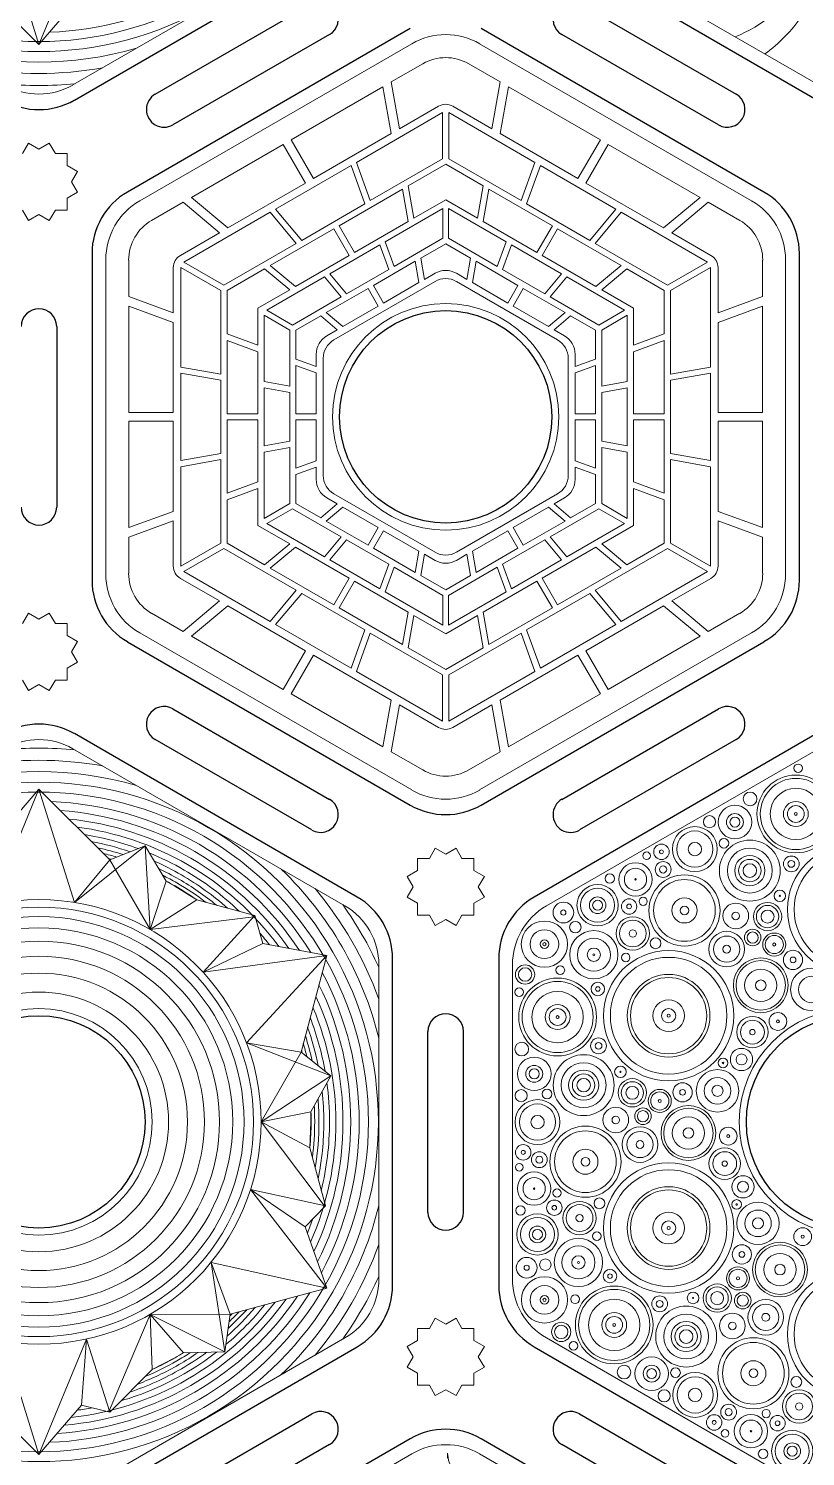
# Model space of a CAD drawing. Header units: millimetres. Extents: x -1250 to -350, y -300 to 300.
# Drawn here: x -928 to -845.6, y -160.1 to -8.9 of the extents above; entities that cross this region are included whole.
import ezdxf

# ---------------------------------------------------------------- set-up
doc = ezdxf.new("R2010")
doc.units = ezdxf.units.MM
doc.layers.get('0').update_dxf_attribs({"color": 1, "true_color": 0xff0000})
doc.layers.add('cut', color=1, linetype='Continuous', lineweight=20, true_color=0xff0000)
doc.layers.add('Vector Engrave', color=5, linetype='Continuous', lineweight=0, true_color=0x0000ff)

msp = doc.modelspace()

# ---------------------------------------------------------------- linework, layer by layer
for p, q in [((-923.12, -16.44), (-893.12, 0.88)), ((-844.38, -16.44), (-874.38, 0.88)), ((-914.55, -15.82), (-897.95, -6.24)), ((-869.55, -6.24), (-852.95, -15.82)), ((-887.5, -8.86), (-917.5, -26.18)), ((-850, -26.18), (-880, -8.86)), ((-896.07, -9.48), (-912.68, -19.07)), ((-854.82, -19.07), (-871.43, -9.48)), ((-921.25, -32.68), (-921.25, -67.32)), ((-846.25, -67.32), (-846.25, -32.68)), ((-925, -40.42), (-925, -59.58)), ((-917.5, -73.82), (-887.5, -91.14)), ((-880, -91.14), (-850, -73.82)), ((-912.68, -80.93), (-896.07, -90.52)), ((-871.43, -90.52), (-854.82, -80.93)), ((-893.12, -100.88), (-923.12, -83.56)), ((-897.95, -93.76), (-914.55, -84.18)), ((-844.38, -83.56), (-874.38, -100.88)), ((-852.95, -84.18), (-869.55, -93.76)), ((-889.38, -142.02), (-889.38, -107.37)), ((-878.12, -107.37), (-878.12, -142.02)), ((-885.63, -134.28), (-885.63, -115.11)), ((-881.88, -115.11), (-881.88, -134.28)), ((-923.12, -165.83), (-893.12, -148.51)), ((-874.38, -148.51), (-844.38, -165.83)), ((-914.55, -165.21), (-897.95, -155.63)), ((-869.55, -155.63), (-852.95, -165.21)), ((-887.5, -158.25), (-917.5, -175.57)), ((-850, -175.57), (-880, -158.25)), ((-896.07, -158.87), (-912.68, -168.46)), ((-854.82, -168.46), (-871.43, -158.87))]:
    msp.add_line(p, q)
for centre in [(-883.75, -50), (-926.88, -124.69), (-840.62, -124.69)]:
    msp.add_circle(centre, 11.25)
for centre, radius, start, end in [((-897.01, -7.86), 1.88, 300, 120), ((-870.49, -7.86), 1.88, 60, 240), ((-926.88, -9.95), 7.5, 240, 300), ((-913.61, -17.44), 1.88, 120, 300), ((-853.89, -17.44), 1.88, 240, 60), ((-913.75, -32.68), 7.5, 120, 180), ((-853.75, -32.68), 7.5, 0, 60), ((-926.88, -40.42), 1.88, 0, 180), ((-926.88, -59.58), 1.88, 180, 0), ((-913.75, -67.32), 7.5, 180, 240), ((-853.75, -67.32), 7.5, 300, 0), ((-913.61, -82.56), 1.88, 60, 240), ((-853.89, -82.56), 1.88, 300, 120), ((-926.88, -90.05), 7.5, 60, 120), ((-897.01, -92.14), 1.88, 240, 60), ((-870.49, -92.14), 1.88, 120, 300), ((-883.75, -84.64), 7.5, 240, 300), ((-896.88, -107.37), 7.5, 0, 60), ((-870.62, -107.37), 7.5, 120, 180), ((-883.75, -115.11), 1.88, 0, 180), ((-883.75, -134.28), 1.88, 180, 0), ((-896.88, -142.02), 7.5, 300, 0), ((-870.62, -142.02), 7.5, 180, 240), ((-897.01, -157.25), 1.88, 300, 120), ((-870.49, -157.25), 1.88, 60, 240), ((-883.75, -164.75), 7.5, 60, 120)]:
    msp.add_arc(centre, radius, start, end)
at = {"layer": 'cut'}
for p, q in [((-927.97, -21), (-928.61, -22.1)), ((-926.88, -21.64), (-927.97, -21)), ((-925.78, -21), (-926.88, -21.64)), ((-925.14, -22.1), (-925.78, -21)), ((-923.88, -22.1), (-925.14, -22.1)), ((-923.88, -23.37), (-923.88, -22.1)), ((-922.78, -24), (-923.88, -23.37)), ((-923.41, -25.1), (-922.78, -24)), ((-922.78, -26.2), (-923.41, -25.1)), ((-923.88, -26.83), (-922.78, -26.2)), ((-923.88, -28.1), (-923.88, -26.83)), ((-928.61, -28.1), (-927.97, -29.2)), ((-927.97, -29.2), (-926.88, -28.57)), ((-926.88, -28.57), (-925.78, -29.2)), ((-925.78, -29.2), (-925.14, -28.1)), ((-925.14, -28.1), (-923.88, -28.1)), ((-927.97, -70.8), (-928.61, -71.9)), ((-926.88, -71.43), (-927.97, -70.8)), ((-925.78, -70.8), (-926.88, -71.43)), ((-925.14, -71.9), (-925.78, -70.8)), ((-923.88, -71.9), (-925.14, -71.9)), ((-923.88, -73.17), (-923.88, -71.9)), ((-922.78, -73.8), (-923.88, -73.17)), ((-923.41, -74.9), (-922.78, -73.8)), ((-922.78, -76), (-923.41, -74.9)), ((-923.88, -76.63), (-922.78, -76)), ((-923.88, -77.9), (-923.88, -76.63)), ((-928.61, -77.9), (-927.97, -79)), ((-927.97, -79), (-926.88, -78.36)), ((-926.88, -78.36), (-925.78, -79)), ((-925.78, -79), (-925.14, -77.9)), ((-925.14, -77.9), (-923.88, -77.9)), ((-885.48, -96.8), (-886.75, -96.8)), ((-886.75, -96.8), (-886.75, -98.06)), ((-884.85, -95.7), (-885.48, -96.8)), ((-883.75, -96.33), (-884.85, -95.7)), ((-882.65, -95.7), (-883.75, -96.33)), ((-882.02, -96.8), (-882.65, -95.7)), ((-880.75, -96.8), (-882.02, -96.8)), ((-880.75, -98.06), (-880.75, -96.8)), ((-886.75, -98.06), (-887.85, -98.7)), ((-879.65, -98.7), (-880.75, -98.06)), ((-887.85, -98.7), (-887.21, -99.8)), ((-887.21, -99.8), (-887.85, -100.89)), ((-880.29, -99.8), (-879.65, -98.7)), ((-879.65, -100.89), (-880.29, -99.8)), ((-887.85, -100.89), (-886.75, -101.53)), ((-880.75, -101.53), (-879.65, -100.89)), ((-886.75, -101.53), (-886.75, -102.8)), ((-886.75, -102.8), (-885.48, -102.8)), ((-885.48, -102.8), (-884.85, -103.89)), ((-882.65, -103.89), (-882.02, -102.8)), ((-882.02, -102.8), (-880.75, -102.8)), ((-880.75, -102.8), (-880.75, -101.53)), ((-884.85, -103.89), (-883.75, -103.26)), ((-883.75, -103.26), (-882.65, -103.89)), ((-885.48, -146.59), (-886.75, -146.59)), ((-886.75, -146.59), (-886.75, -147.86)), ((-884.85, -145.49), (-885.48, -146.59)), ((-883.75, -146.13), (-884.85, -145.49)), ((-882.65, -145.49), (-883.75, -146.13)), ((-882.02, -146.59), (-882.65, -145.49)), ((-880.75, -146.59), (-882.02, -146.59)), ((-880.75, -147.86), (-880.75, -146.59)), ((-886.75, -147.86), (-887.85, -148.49)), ((-879.65, -148.49), (-880.75, -147.86)), ((-887.85, -148.49), (-887.21, -149.59)), ((-887.21, -149.59), (-887.85, -150.69)), ((-880.29, -149.59), (-879.65, -148.49)), ((-879.65, -150.69), (-880.29, -149.59)), ((-887.85, -150.69), (-886.75, -151.32)), ((-880.75, -151.32), (-879.65, -150.69)), ((-886.75, -151.32), (-886.75, -152.59)), ((-886.75, -152.59), (-885.48, -152.59)), ((-885.48, -152.59), (-884.85, -153.69)), ((-882.65, -153.69), (-882.02, -152.59)), ((-882.02, -152.59), (-880.75, -152.59)), ((-880.75, -152.59), (-880.75, -151.32)), ((-884.85, -153.69), (-883.75, -153.06)), ((-883.75, -153.06), (-882.65, -153.69))]:
    msp.add_line(p, q, dxfattribs=at)
at = {"layer": 'Vector Engrave'}
for p, q in [((-926.88, -10.56), (-921.84, 1.69)), ((-894.44, 1.81), (-923.27, -14.84)), ((-873.06, 1.81), (-844.23, -14.84)), ((-926.88, -10.56), (-930.62, 1.44)), ((-926.88, -10.56), (-934.38, -3.06)), ((-926.88, -10.56), (-922.38, -5.31)), ((-916.19, -27.11), (-887.35, -10.47)), ((-880.15, -10.47), (-851.31, -27.11)), ((-886.19, -12.59), (-889.53, -14.52)), ((-877.97, -14.52), (-881.31, -12.59)), ((-890.4, -15.03), (-900.15, -20.65)), ((-889.52, -19.99), (-890.4, -15.03)), ((-888.65, -19.48), (-889.53, -14.52)), ((-878.85, -19.48), (-877.97, -14.52)), ((-877.98, -19.99), (-877.1, -15.03)), ((-867.35, -20.65), (-877.1, -15.03)), ((-884.08, -17.77), (-893.21, -23.04)), ((-884.5, -17.09), (-888.65, -19.48)), ((-884.08, -22.67), (-884.08, -17.77)), ((-874.29, -23.04), (-883.42, -17.77)), ((-883.42, -22.67), (-883.42, -17.77)), ((-878.85, -19.48), (-883, -17.09)), ((-900.97, -21.13), (-910.72, -26.76)), ((-898.6, -25.23), (-900.97, -21.13)), ((-897.78, -24.75), (-900.15, -20.65)), ((-889.52, -19.99), (-897.78, -24.75)), ((-869.72, -24.75), (-877.98, -19.99)), ((-869.72, -24.75), (-867.35, -20.65)), ((-868.9, -25.23), (-866.53, -21.13)), ((-856.78, -26.76), (-866.53, -21.13)), ((-884.08, -22.67), (-891.74, -27.09)), ((-875.76, -27.09), (-883.42, -22.67)), ((-893.79, -23.37), (-901.79, -27.99)), ((-892.31, -27.42), (-893.79, -23.37)), ((-891.74, -27.09), (-893.21, -23.04)), ((-883.75, -23.23), (-887.73, -25.53)), ((-879.77, -25.53), (-883.75, -23.23)), ((-875.76, -27.09), (-874.29, -23.04)), ((-875.19, -27.42), (-873.71, -23.37)), ((-865.71, -27.99), (-873.71, -23.37)), ((-898.6, -25.23), (-906.86, -29.99)), ((-887.13, -28.95), (-887.73, -25.53)), ((-880.37, -28.95), (-879.77, -25.53)), ((-860.64, -29.99), (-868.9, -25.23)), ((-906.86, -29.99), (-910.72, -26.76)), ((-888.33, -25.88), (-895.06, -29.76)), ((-887.73, -29.3), (-888.33, -25.88)), ((-883.75, -27), (-887.13, -28.95)), ((-880.37, -28.95), (-883.75, -27)), ((-879.77, -29.3), (-879.17, -25.88)), ((-872.44, -29.76), (-879.17, -25.88)), ((-860.64, -29.99), (-856.78, -26.76)), ((-911.59, -27.26), (-914.93, -29.19)), ((-907.73, -30.5), (-911.59, -27.26)), ((-902.36, -28.32), (-911.5, -33.6)), ((-899.59, -31.63), (-902.36, -28.32)), ((-899.02, -31.3), (-901.79, -27.99)), ((-892.31, -27.42), (-899.02, -31.3)), ((-884.06, -27.94), (-890.16, -31.45)), ((-884.06, -31.08), (-884.06, -27.94)), ((-877.34, -31.45), (-883.44, -27.94)), ((-883.44, -31.08), (-883.44, -27.94)), ((-868.48, -31.3), (-875.19, -27.42)), ((-868.48, -31.3), (-865.71, -27.99)), ((-867.91, -31.63), (-865.14, -28.32)), ((-856, -33.6), (-865.14, -28.32)), ((-859.77, -30.5), (-855.91, -27.26)), ((-852.57, -29.19), (-855.91, -27.26)), ((-895.62, -30.09), (-902.35, -33.97)), ((-893.99, -32.92), (-895.62, -30.09)), ((-893.43, -32.59), (-895.06, -29.76)), ((-887.73, -29.3), (-893.43, -32.59)), ((-874.07, -32.59), (-879.77, -29.3)), ((-874.07, -32.59), (-872.44, -29.76)), ((-873.51, -32.92), (-871.88, -30.09)), ((-865.15, -33.97), (-871.88, -30.09)), ((-907.73, -30.5), (-911.88, -32.89)), ((-899.59, -31.63), (-907.26, -36.05)), ((-889.21, -34.06), (-890.16, -31.45)), ((-884.06, -31.08), (-889.21, -34.06)), ((-883.75, -31.66), (-886.39, -33.18)), ((-883.75, -31.66), (-881.11, -33.18)), ((-878.29, -34.06), (-883.44, -31.08)), ((-878.29, -34.06), (-877.34, -31.45)), ((-860.24, -36.05), (-867.91, -31.63)), ((-855.62, -32.89), (-859.77, -30.5)), ((-893.99, -32.92), (-899.68, -36.2)), ((-890.72, -31.78), (-896.04, -34.85)), ((-889.78, -34.38), (-890.72, -31.78)), ((-885.99, -35.44), (-886.39, -33.18)), ((-881.51, -35.44), (-881.11, -33.18)), ((-877.72, -34.38), (-876.78, -31.78)), ((-871.46, -34.85), (-876.78, -31.78)), ((-867.82, -36.2), (-873.51, -32.92)), ((-919.79, -66.65), (-919.79, -33.35)), ((-917.36, -33.41), (-917.36, -37.26)), ((-912.63, -34.19), (-912.63, -38.99)), ((-911.83, -34.17), (-911.83, -44.72)), ((-907.58, -36.62), (-911.83, -34.17)), ((-907.26, -36.05), (-911.5, -33.6)), ((-902.95, -34.32), (-906.93, -36.62)), ((-900.29, -36.55), (-902.95, -34.32)), ((-899.68, -36.2), (-902.35, -33.97)), ((-889.78, -34.38), (-894.26, -36.97)), ((-886.98, -33.52), (-891.41, -36.08)), ((-886.58, -35.78), (-886.98, -33.52)), ((-884.88, -34.79), (-885.99, -35.44)), ((-881.51, -35.44), (-882.62, -34.79)), ((-880.92, -35.78), (-880.52, -33.52)), ((-876.09, -36.08), (-880.52, -33.52)), ((-873.24, -36.97), (-877.72, -34.38)), ((-867.82, -36.2), (-865.15, -33.97)), ((-867.21, -36.55), (-864.55, -34.32)), ((-860.57, -36.62), (-864.55, -34.32)), ((-860.24, -36.05), (-856, -33.6)), ((-859.92, -36.62), (-855.67, -34.17)), ((-855.67, -44.72), (-855.67, -34.17)), ((-854.87, -38.99), (-854.87, -34.19)), ((-850.14, -37.26), (-850.14, -33.41)), ((-847.71, -33.35), (-847.71, -66.65)), ((-896.61, -35.18), (-902.7, -38.7)), ((-894.83, -37.3), (-896.61, -35.18)), ((-894.26, -36.97), (-896.04, -34.85)), ((-884.88, -35.65), (-895.62, -41.85)), ((-890.34, -37.94), (-891.41, -36.08)), ((-886.58, -35.78), (-890.34, -37.94)), ((-871.88, -41.85), (-882.62, -35.65)), ((-877.16, -37.94), (-880.92, -35.78)), ((-877.16, -37.94), (-876.09, -36.08)), ((-873.24, -36.97), (-871.46, -34.85)), ((-872.67, -37.3), (-870.89, -35.18)), ((-864.8, -38.7), (-870.89, -35.18)), ((-912.63, -38.99), (-917.36, -37.26)), ((-907.58, -36.62), (-907.58, -45.47)), ((-906.93, -36.62), (-906.93, -41.22)), ((-900.29, -36.55), (-903.67, -38.5)), ((-894.83, -37.3), (-899.98, -40.27)), ((-891.97, -36.4), (-896.41, -38.96)), ((-890.9, -38.27), (-891.97, -36.4)), ((-876.6, -38.27), (-875.53, -36.4)), ((-871.09, -38.96), (-875.53, -36.4)), ((-867.52, -40.27), (-872.67, -37.3)), ((-863.83, -38.5), (-867.21, -36.55)), ((-860.57, -41.22), (-860.57, -36.62)), ((-859.92, -45.47), (-859.92, -36.62)), ((-854.87, -38.99), (-850.14, -37.26)), ((-917.36, -38.27), (-917.36, -49.53)), ((-912.63, -39.99), (-917.36, -38.27)), ((-903.67, -38.5), (-903.67, -42.4)), ((-903.01, -39.24), (-903.01, -46.27)), ((-900.29, -40.81), (-903.01, -39.24)), ((-899.98, -40.27), (-902.7, -38.7)), ((-899.64, -40.83), (-897, -39.3)), ((-895.24, -40.77), (-897, -39.3)), ((-894.65, -40.43), (-896.41, -38.96)), ((-890.9, -38.27), (-894.65, -40.43)), ((-872.85, -40.43), (-876.6, -38.27)), ((-872.85, -40.43), (-871.09, -38.96)), ((-872.26, -40.77), (-870.5, -39.3)), ((-867.86, -40.83), (-870.5, -39.3)), ((-867.52, -40.27), (-864.8, -38.7)), ((-867.21, -40.81), (-864.49, -39.24)), ((-864.49, -46.27), (-864.49, -39.24)), ((-863.83, -42.4), (-863.83, -38.5)), ((-854.87, -39.99), (-850.14, -38.27)), ((-850.14, -49.53), (-850.14, -38.27)), ((-912.63, -39.99), (-912.63, -49.53)), ((-900.29, -40.81), (-900.29, -46.76)), ((-899.64, -40.83), (-899.64, -43.88)), ((-895.24, -40.77), (-896.36, -41.42)), ((-871.14, -41.42), (-872.26, -40.77)), ((-867.86, -40.83), (-867.86, -43.88)), ((-867.21, -46.76), (-867.21, -40.81)), ((-854.87, -49.53), (-854.87, -39.99)), ((-903.67, -42.4), (-906.93, -41.22)), ((-906.93, -41.91), (-906.93, -49.67)), ((-903.67, -43.1), (-906.93, -41.91)), ((-863.83, -42.4), (-860.57, -41.22)), ((-863.83, -43.1), (-860.57, -41.91)), ((-860.57, -49.67), (-860.57, -41.91)), ((-903.67, -43.1), (-903.67, -49.67)), ((-897.48, -43.37), (-897.48, -44.66)), ((-896.74, -43.8), (-896.74, -56.2)), ((-870.76, -56.2), (-870.76, -43.8)), ((-870.02, -44.66), (-870.02, -43.37)), ((-863.83, -49.67), (-863.83, -43.1)), ((-907.58, -45.47), (-911.83, -44.72)), ((-911.83, -45.38), (-911.83, -54.62)), ((-907.58, -46.13), (-911.83, -45.38)), ((-897.48, -44.66), (-899.64, -43.88)), ((-899.64, -44.56), (-899.64, -49.68)), ((-897.48, -45.34), (-899.64, -44.56)), ((-897.48, -45.34), (-897.48, -49.68)), ((-870.02, -44.66), (-867.86, -43.88)), ((-870.02, -45.34), (-867.86, -44.56)), ((-870.02, -49.68), (-870.02, -45.34)), ((-867.86, -49.68), (-867.86, -44.56)), ((-859.92, -45.47), (-855.67, -44.72)), ((-859.92, -46.13), (-855.67, -45.38)), ((-855.67, -54.62), (-855.67, -45.38)), ((-907.58, -46.13), (-907.58, -53.87)), ((-900.29, -46.76), (-903.01, -46.27)), ((-867.21, -46.76), (-864.49, -46.27)), ((-859.92, -53.87), (-859.92, -46.13)), ((-903.01, -46.93), (-903.01, -53.07)), ((-900.29, -47.41), (-903.01, -46.93)), ((-900.29, -47.41), (-900.29, -52.59)), ((-867.21, -47.41), (-864.49, -46.93)), ((-867.21, -52.59), (-867.21, -47.41)), ((-864.49, -53.07), (-864.49, -46.93)), ((-912.63, -49.53), (-917.36, -49.53)), ((-903.67, -49.67), (-906.93, -49.67)), ((-897.48, -49.68), (-899.64, -49.68)), ((-870.02, -49.68), (-867.86, -49.68)), ((-863.83, -49.67), (-860.57, -49.67)), ((-854.87, -49.53), (-850.14, -49.53)), ((-917.36, -50.47), (-917.36, -61.73)), ((-912.63, -50.47), (-917.36, -50.47)), ((-912.63, -50.47), (-912.63, -60.01)), ((-906.93, -50.33), (-906.93, -58.09)), ((-903.67, -50.33), (-906.93, -50.33)), ((-903.67, -50.33), (-903.67, -56.9)), ((-899.64, -50.33), (-899.64, -55.44)), ((-897.48, -50.33), (-899.64, -50.33)), ((-897.48, -50.33), (-897.48, -54.66)), ((-870.02, -54.66), (-870.02, -50.33)), ((-870.02, -50.33), (-867.86, -50.33)), ((-867.86, -55.44), (-867.86, -50.33)), ((-863.83, -56.9), (-863.83, -50.33)), ((-863.83, -50.33), (-860.57, -50.33)), ((-860.57, -58.09), (-860.57, -50.33)), ((-854.87, -60.01), (-854.87, -50.47)), ((-854.87, -50.47), (-850.14, -50.47)), ((-850.14, -61.73), (-850.14, -50.47)), ((-900.29, -52.59), (-903.01, -53.07)), ((-867.21, -52.59), (-864.49, -53.07)), ((-907.58, -53.87), (-911.83, -54.62)), ((-900.29, -53.24), (-903.01, -53.73)), ((-903.01, -53.73), (-903.01, -60.76)), ((-900.29, -53.24), (-900.29, -59.19)), ((-867.21, -59.19), (-867.21, -53.24)), ((-867.21, -53.24), (-864.49, -53.73)), ((-864.49, -60.76), (-864.49, -53.73)), ((-859.92, -53.87), (-855.67, -54.62)), ((-907.58, -54.53), (-911.83, -55.28)), ((-911.83, -55.28), (-911.83, -65.83)), ((-907.58, -54.53), (-907.58, -63.38)), ((-897.48, -54.66), (-899.64, -55.44)), ((-897.48, -55.34), (-899.64, -56.12)), ((-897.48, -55.34), (-897.48, -56.63)), ((-870.02, -54.66), (-867.86, -55.44)), ((-870.02, -56.63), (-870.02, -55.34)), ((-870.02, -55.34), (-867.86, -56.12)), ((-859.92, -63.38), (-859.92, -54.53)), ((-859.92, -54.53), (-855.67, -55.28)), ((-855.67, -65.83), (-855.67, -55.28)), ((-903.67, -56.9), (-906.93, -58.09)), ((-899.64, -59.17), (-899.64, -56.12)), ((-867.86, -59.17), (-867.86, -56.12)), ((-863.83, -56.9), (-860.57, -58.09)), ((-903.67, -57.6), (-906.93, -58.78)), ((-906.93, -58.78), (-906.93, -63.38)), ((-903.67, -57.6), (-903.67, -61.5)), ((-896.36, -58.58), (-895.24, -59.23)), ((-895.62, -58.15), (-884.88, -64.35)), ((-882.62, -64.35), (-871.88, -58.15)), ((-872.26, -59.23), (-871.14, -58.58)), ((-863.83, -61.5), (-863.83, -57.6)), ((-863.83, -57.6), (-860.57, -58.78)), ((-860.57, -63.38), (-860.57, -58.78)), ((-912.63, -60.01), (-917.36, -61.73)), ((-900.29, -59.19), (-903.01, -60.76)), ((-899.98, -59.73), (-902.7, -61.3)), ((-899.98, -59.73), (-894.83, -62.7)), ((-899.64, -59.17), (-897, -60.7)), ((-895.24, -59.23), (-897, -60.7)), ((-894.65, -59.57), (-896.41, -61.04)), ((-894.65, -59.57), (-890.9, -61.73)), ((-876.6, -61.73), (-872.85, -59.57)), ((-872.85, -59.57), (-871.09, -61.04)), ((-872.67, -62.7), (-867.52, -59.73)), ((-872.26, -59.23), (-870.5, -60.7)), ((-867.86, -59.17), (-870.5, -60.7)), ((-867.52, -59.73), (-864.8, -61.3)), ((-867.21, -59.19), (-864.49, -60.76)), ((-854.87, -60.01), (-850.14, -61.73)), ((-912.63, -61.01), (-917.36, -62.74)), ((-912.63, -61.01), (-912.63, -65.81)), ((-903.67, -61.5), (-900.29, -63.45)), ((-902.7, -61.3), (-896.61, -64.82)), ((-896.41, -61.04), (-891.97, -63.6)), ((-890.9, -61.73), (-891.97, -63.6)), ((-876.6, -61.73), (-875.53, -63.6)), ((-875.53, -63.6), (-871.09, -61.04)), ((-870.89, -64.82), (-864.8, -61.3)), ((-867.21, -63.45), (-863.83, -61.5)), ((-854.87, -65.81), (-854.87, -61.01)), ((-854.87, -61.01), (-850.14, -62.74)), ((-917.36, -62.74), (-917.36, -66.59)), ((-907.58, -63.38), (-911.83, -65.83)), ((-906.93, -63.38), (-902.95, -65.68)), ((-900.29, -63.45), (-902.95, -65.68)), ((-894.83, -62.7), (-896.61, -64.82)), ((-894.26, -63.03), (-896.04, -65.15)), ((-894.26, -63.03), (-889.78, -65.62)), ((-890.34, -62.06), (-891.41, -63.92)), ((-890.34, -62.06), (-886.58, -64.22)), ((-880.92, -64.22), (-877.16, -62.06)), ((-877.72, -65.62), (-873.24, -63.03)), ((-877.16, -62.06), (-876.09, -63.92)), ((-873.24, -63.03), (-871.46, -65.15)), ((-872.67, -62.7), (-870.89, -64.82)), ((-867.21, -63.45), (-864.55, -65.68)), ((-864.55, -65.68), (-860.57, -63.38)), ((-859.92, -63.38), (-855.67, -65.83)), ((-850.14, -66.59), (-850.14, -62.74)), ((-907.26, -63.95), (-911.5, -66.4)), ((-907.26, -63.95), (-899.59, -68.37)), ((-899.68, -63.8), (-902.35, -66.03)), ((-899.68, -63.8), (-893.99, -67.08)), ((-891.41, -63.92), (-886.98, -66.48)), ((-886.58, -64.22), (-886.98, -66.48)), ((-885.99, -64.56), (-886.39, -66.82)), ((-885.99, -64.56), (-884.88, -65.21)), ((-882.62, -65.21), (-881.51, -64.56)), ((-881.51, -64.56), (-881.11, -66.82)), ((-880.92, -64.22), (-880.52, -66.48)), ((-880.52, -66.48), (-876.09, -63.92)), ((-873.51, -67.08), (-867.82, -63.8)), ((-867.91, -68.37), (-860.24, -63.95)), ((-867.82, -63.8), (-865.15, -66.03)), ((-860.24, -63.95), (-856, -66.4)), ((-911.5, -66.4), (-902.36, -71.68)), ((-902.35, -66.03), (-895.62, -69.91)), ((-896.04, -65.15), (-890.72, -68.22)), ((-889.78, -65.62), (-890.72, -68.22)), ((-889.21, -65.94), (-890.16, -68.55)), ((-889.21, -65.94), (-884.06, -68.92)), ((-883.44, -68.92), (-878.29, -65.94)), ((-878.29, -65.94), (-877.34, -68.55)), ((-877.72, -65.62), (-876.78, -68.22)), ((-876.78, -68.22), (-871.46, -65.15)), ((-871.88, -69.91), (-865.15, -66.03)), ((-865.14, -71.68), (-856, -66.4)), ((-911.88, -67.11), (-907.73, -69.5)), ((-893.99, -67.08), (-895.62, -69.91)), ((-893.43, -67.41), (-895.06, -70.24)), ((-893.43, -67.41), (-887.73, -70.7)), ((-883.75, -68.34), (-886.39, -66.82)), ((-883.75, -68.34), (-881.11, -66.82)), ((-879.77, -70.7), (-874.07, -67.41)), ((-874.07, -67.41), (-872.44, -70.24)), ((-873.51, -67.08), (-871.88, -69.91)), ((-859.77, -69.5), (-855.62, -67.11)), ((-907.73, -69.5), (-911.59, -72.74)), ((-899.59, -68.37), (-902.36, -71.68)), ((-899.02, -68.7), (-901.79, -72.01)), ((-899.02, -68.7), (-892.31, -72.58)), ((-890.16, -68.55), (-884.06, -72.06)), ((-884.06, -68.92), (-884.06, -72.06)), ((-883.44, -72.06), (-877.34, -68.55)), ((-883.44, -68.92), (-883.44, -72.06)), ((-875.19, -72.58), (-868.48, -68.7)), ((-868.48, -68.7), (-865.71, -72.01)), ((-867.91, -68.37), (-865.14, -71.68)), ((-859.77, -69.5), (-855.91, -72.74)), ((-914.93, -70.81), (-911.59, -72.74)), ((-906.86, -70.01), (-910.72, -73.24)), ((-906.86, -70.01), (-898.6, -74.77)), ((-895.06, -70.24), (-888.33, -74.12)), ((-887.73, -70.7), (-888.33, -74.12)), ((-887.13, -71.05), (-887.73, -74.47)), ((-887.13, -71.05), (-883.75, -73)), ((-883.75, -73), (-880.37, -71.05)), ((-880.37, -71.05), (-879.77, -74.47)), ((-879.77, -70.7), (-879.17, -74.12)), ((-879.17, -74.12), (-872.44, -70.24)), ((-868.9, -74.77), (-860.64, -70.01)), ((-860.64, -70.01), (-856.78, -73.24)), ((-855.91, -72.74), (-852.57, -70.81)), ((-901.79, -72.01), (-893.79, -76.63)), ((-892.31, -72.58), (-893.79, -76.63)), ((-875.19, -72.58), (-873.71, -76.63)), ((-873.71, -76.63), (-865.71, -72.01)), ((-887.35, -89.53), (-916.19, -72.89)), ((-910.72, -73.24), (-900.97, -78.87)), ((-891.74, -72.91), (-893.21, -76.96)), ((-891.74, -72.91), (-884.08, -77.33)), ((-883.42, -77.33), (-875.76, -72.91)), ((-851.31, -72.89), (-880.15, -89.53)), ((-875.76, -72.91), (-874.29, -76.96)), ((-866.53, -78.87), (-856.78, -73.24)), ((-898.6, -74.77), (-900.97, -78.87)), ((-897.78, -75.25), (-900.15, -79.35)), ((-897.78, -75.25), (-889.52, -80.01)), ((-887.73, -74.47), (-883.75, -76.77)), ((-883.75, -76.77), (-879.77, -74.47)), ((-877.98, -80.01), (-869.72, -75.25)), ((-869.72, -75.25), (-867.35, -79.35)), ((-868.9, -74.77), (-866.53, -78.87)), ((-893.21, -76.96), (-884.08, -82.23)), ((-883.42, -82.23), (-874.29, -76.96)), ((-884.08, -77.33), (-884.08, -82.23)), ((-883.42, -77.33), (-883.42, -82.23)), ((-900.15, -79.35), (-890.4, -84.97)), ((-889.52, -80.01), (-890.4, -84.97)), ((-877.98, -80.01), (-877.1, -84.97)), ((-877.1, -84.97), (-867.35, -79.35)), ((-888.65, -80.52), (-889.53, -85.48)), ((-888.65, -80.52), (-884.5, -82.91)), ((-883, -82.91), (-878.85, -80.52)), ((-878.85, -80.52), (-877.97, -85.48)), ((-923.27, -85.16), (-894.44, -101.81)), ((-889.53, -85.48), (-886.19, -87.41)), ((-881.31, -87.41), (-877.97, -85.48)), ((-873.06, -101.81), (-844.23, -85.16)), ((-926.88, -89.44), (-931.91, -101.69)), ((-926.88, -89.44), (-931.38, -94.69)), ((-926.88, -89.44), (-919.38, -96.94)), ((-926.88, -89.44), (-923.12, -101.44)), ((-915.62, -95.44), (-923.12, -101.44)), ((-919.38, -96.94), (-915.62, -95.44)), ((-915.62, -95.44), (-913.38, -99.19)), ((-915.1, -104.3), (-915.62, -95.44)), ((-923.12, -101.44), (-919.38, -96.94)), ((-919.38, -96.94), (-915.1, -104.3)), ((-913.38, -99.19), (-915.1, -104.3)), ((-913.38, -99.19), (-912.46, -99.72)), ((-910.14, -101.18), (-912.46, -99.72)), ((-910.14, -101.18), (-915.1, -104.3)), ((-903.99, -102.82), (-910.14, -101.18)), ((-909.47, -108.83), (-903.99, -102.82)), ((-903.14, -105.8), (-903.99, -102.82)), ((-904.11, -102.95), (-915.1, -104.3)), ((-903.14, -105.8), (-909.47, -108.83)), ((-896.35, -107.07), (-903.14, -105.8)), ((-896.35, -107.07), (-909.47, -108.83)), ((-896.35, -107.07), (-904.86, -116.32)), ((-896.35, -107.07), (-899.09, -117.31)), ((-890.84, -108.05), (-890.84, -141.34)), ((-876.66, -141.34), (-876.66, -108.05)), ((-904.86, -116.32), (-899.09, -117.31)), ((-895.92, -119.81), (-904.86, -116.32)), ((-899.09, -117.31), (-903.32, -124.69)), ((-899.09, -117.31), (-895.92, -119.81)), ((-903.32, -124.69), (-895.92, -119.81)), ((-895.92, -119.81), (-898.04, -123.64)), ((-898.04, -123.64), (-903.32, -124.69)), ((-898.04, -123.64), (-898.04, -124.69)), ((-898.14, -127.43), (-903.32, -124.69)), ((-896.65, -133.54), (-903.32, -124.69)), ((-898.14, -127.43), (-898.04, -124.69)), ((-896.49, -133.57), (-898.14, -127.43)), ((-896.35, -142.32), (-904.43, -131.84)), ((-904.43, -131.84), (-896.49, -133.57)), ((-898.64, -135.8), (-904.43, -131.84)), ((-898.64, -135.8), (-896.49, -133.57)), ((-896.35, -142.32), (-898.64, -135.8)), ((-896.35, -142.32), (-908.61, -139.57)), ((-908.61, -139.57), (-906.59, -145.06)), ((-907.17, -149.06), (-908.61, -139.57)), ((-896.35, -142.32), (-906.59, -145.06)), ((-919.42, -155.29), (-915.1, -145.09)), ((-906.59, -145.06), (-915.1, -145.09)), ((-915.1, -145.09), (-907.17, -149.06)), ((-914.88, -150.94), (-915.1, -145.09)), ((-911.54, -149.14), (-915.1, -145.09)), ((-906.59, -145.06), (-907.17, -149.06)), ((-926.88, -159.94), (-930.62, -147.94)), ((-926.88, -159.94), (-921.84, -147.7)), ((-894.44, -147.58), (-923.27, -164.23)), ((-922.38, -154.69), (-921.84, -147.7)), ((-921.84, -147.7), (-919.38, -155.44)), ((-844.23, -164.23), (-873.06, -147.58)), ((-914.88, -150.94), (-912.46, -149.67)), ((-911.54, -149.14), (-912.46, -149.67)), ((-907.17, -149.06), (-911.54, -149.14)), ((-919.38, -155.44), (-914.88, -150.94)), ((-926.88, -159.94), (-934.38, -152.44)), ((-926.88, -159.94), (-922.38, -154.69)), ((-922.38, -154.69), (-919.38, -155.44)), ((-916.19, -176.5), (-887.35, -159.86)), ((-883.54, -160.33), (-883.55, -159.79)), ((-880.15, -159.86), (-851.31, -176.5))]:
    msp.add_line(p, q, dxfattribs=at)
for centre, radius in [((-883.75, -50), 12), ((-846.38, -87.23), 0.45), ((-846.62, -92.07), 4.12), ((-846.62, -92.07), 3.77), ((-851.47, -90.47), 0.726), ((-846.62, -92.07), 2.72), ((-846.62, -92.07), 1.32), ((-855.77, -92.89), 0.645), ((-853.08, -92.93), 1.78), ((-853.08, -92.93), 0.894), ((-846.62, -92.07), 0.89), ((-846.62, -92.07), 0.15), ((-857.33, -95.79), 2.38), ((-853.08, -92.93), 0.528), ((-860.87, -96.08), 0.822), ((-857.33, -95.79), 1.92), ((-857.33, -95.79), 0.709), ((-854.25, -95.17), 0.514), ((-851.5, -98.07), 3.23), ((-840.62, -102.19), 6.9), ((-862.45, -96.5), 0.403), ((-860.87, -96.08), 0.209), ((-851.5, -98.07), 2.38), ((-851.5, -98.07), 1.6), ((-847.1, -97.36), 0.837), ((-840.62, -102.19), 6.18), ((-863.62, -99), 1.77), ((-863.62, -99), 1.18), ((-860.69, -97.95), 0.839), ((-860.69, -97.95), 0.375), ((-851.5, -98.07), 1.19), ((-851.5, -98.07), 0.722), ((-847.1, -97.36), 0.36), ((-867.64, -101.74), 2.19), ((-866.35, -98.91), 0.501), ((-863.62, -99), 0.0766), ((-858.43, -102.29), 3.77), ((-858.43, -102.29), 3.27), ((-926.88, -124.69), 23.55), ((-867.64, -101.74), 1.8), ((-867.64, -101.74), 0.877), ((-867.64, -101.74), 0.53), ((-864.3, -101.87), 0.814), ((-862.81, -101.33), 0.436), ((-858.43, -102.29), 1.33), ((-848.32, -100.74), 0.614), ((-848.32, -100.74), 0.0555), ((-926.88, -124.69), 22.75), ((-871.27, -102.51), 1.1), ((-871.27, -102.51), 0.274), ((-864.3, -101.87), 0.247), ((-858.43, -102.29), 0.458), ((-852.99, -102.87), 1.36), ((-852.99, -102.87), 0.404), ((-849.62, -102.94), 1.5), ((-849.62, -102.94), 1.18), ((-849.62, -102.94), 0.685), ((-926.88, -124.69), 21.75), ((-926.88, -124.69), 20.55), ((-873.28, -105.86), 2.45), ((-873.28, -105.86), 1.52), ((-870, -104.06), 0.609), ((-863.91, -104.73), 1.77), ((-863.91, -104.73), 1.42), ((-863.91, -104.73), 0.384), ((-851.2, -105.16), 0.878), ((-926.88, -124.69), 19.15), ((-873.28, -105.86), 0.461), ((-873.28, -105.86), 0.169), ((-868.04, -106.98), 2.56), ((-868.04, -106.98), 1.75), ((-861.5, -105.77), 0.573), ((-853.95, -106.39), 1.89), ((-853.95, -106.39), 1.39), ((-851.2, -105.16), 0.597), ((-848.91, -105.9), 1.22), ((-848.91, -105.9), 0.964), ((-848.91, -105.9), 0.161), ((-926.88, -124.69), 17.55), ((-868.04, -106.98), 0.707), ((-868.04, -106.98), 0.103), ((-860.11, -113.44), 6.9), ((-860.11, -113.44), 6.18), ((-864.66, -107.27), 0.453), ((-853.95, -106.39), 0.416), ((-850.34, -110.22), 2.9), ((-846.92, -107.53), 1.02), ((-846.92, -107.53), 0.306), ((-875.33, -109.08), 1.02), ((-875.33, -109.08), 0.713), ((-871.6, -108.62), 0.467), ((-850.34, -110.22), 2.62), ((-850.34, -110.22), 1.71), ((-844.92, -110.66), 2.25), ((-926.88, -124.69), 15.75), ((-871.88, -113.58), 4.12), ((-871.88, -113.58), 3.77), ((-867.62, -110.61), 0.714), ((-867.62, -110.61), 0.241), ((-860.11, -113.44), 4.38), ((-860.11, -113.44), 4.04), ((-850.34, -110.22), 0.562), ((-844.92, -110.66), 1.41), ((-926.88, -124.69), 13.75), ((-875.95, -110.95), 0.45), ((-871.88, -113.58), 2.72), ((-860.11, -113.44), 1.68), ((-926.88, -124.69), 12), ((-871.88, -113.58), 1.32), ((-871.88, -113.58), 0.89), ((-871.88, -113.58), 0.15), ((-860.11, -113.44), 0.75), ((-860.11, -113.44), 0.168), ((-840.62, -124.69), 12), ((-848.52, -114.05), 0.942), ((-851.22, -115.18), 1.67), ((-851.22, -115.18), 1.26), ((-851.22, -115.18), 0.286), ((-848.52, -114.05), 0.158), ((-875.69, -116.98), 0.726), ((-867.54, -116.63), 0.837), ((-867.54, -116.63), 0.36), ((-874.36, -119.6), 1.78), ((-869.12, -120.8), 3.23), ((-854.34, -118.44), 0.513), ((-852.38, -118.08), 1.18), ((-852.38, -118.08), 0.583), ((-874.36, -119.6), 0.894), ((-874.36, -119.6), 0.528), ((-869.12, -120.8), 2.38), ((-869.12, -120.8), 1.6), ((-865.22, -119.39), 0.614), ((-865.22, -119.39), 0.0555), ((-854.93, -121.4), 2.25), ((-854.34, -118.44), 0.0828), ((-869.12, -120.8), 1.19), ((-869.12, -120.8), 0.722), ((-863.96, -121.61), 1.5), ((-863.96, -121.61), 1.18), ((-863.96, -121.61), 0.685), ((-858.63, -121.56), 1.02), ((-854.93, -121.4), 1.41), ((-854.93, -121.4), 0.591), ((-874.01, -124.71), 2.38), ((-875.74, -121.91), 0.645), ((-873, -121.73), 0.514), ((-861.05, -122.47), 1.22), ((-861.05, -122.47), 0.964), ((-861.05, -122.47), 0.161), ((-858.63, -121.56), 0.306), ((-874.01, -124.71), 1.92), ((-874.01, -124.71), 0.709), ((-865.71, -124.49), 1.36), ((-862.83, -124.09), 0.878), ((-862.83, -124.09), 0.597), ((-858.01, -125.87), 2.9), ((-858.01, -125.87), 2.62), ((-868.93, -128.91), 3.77), ((-865.71, -124.49), 0.404), ((-863.14, -127.09), 1.89), ((-858.01, -125.87), 1.71), ((-858.01, -125.87), 0.562), ((-853.79, -126.2), 0.942), ((-868.93, -128.91), 3.27), ((-863.14, -127.09), 1.39), ((-863.14, -127.09), 0.416), ((-853.79, -126.2), 0.158), ((-875.53, -127.92), 0.822), ((-875.53, -127.92), 0.209), ((-873.82, -128.7), 0.839), ((-873.82, -128.7), 0.375), ((-868.93, -128.91), 1.33), ((-868.93, -128.91), 0.458), ((-854.16, -129.11), 1.67), ((-854.16, -129.11), 1.26), ((-875.95, -129.5), 0.403), ((-874.37, -131.76), 1.77), ((-860.11, -135.94), 6.9), ((-860.11, -135.94), 6.18), ((-854.16, -129.11), 0.286), ((-874.37, -131.76), 1.18), ((-860.11, -135.94), 4.38), ((-852.23, -131.57), 1.18), ((-852.23, -131.57), 0.583), ((-874.37, -131.76), 0.0766), ((-872.23, -133.78), 0.814), ((-871.95, -132.23), 0.436), ((-869.55, -134.88), 1.77), ((-867.45, -133.32), 0.573), ((-860.11, -135.94), 4.04), ((-852.9, -133.44), 0.513), ((-875.82, -134.07), 0.501), ((-874.02, -136.61), 2.19), ((-872.23, -133.78), 0.247), ((-869.55, -134.88), 1.42), ((-869.55, -134.88), 0.384), ((-860.11, -135.94), 1.68), ((-852.9, -133.44), 0.0828), ((-850.63, -135.44), 2.25), ((-850.63, -135.44), 1.41), ((-874.02, -136.61), 1.8), ((-874.02, -136.61), 0.877), ((-874.02, -136.61), 0.53), ((-860.11, -135.94), 0.75), ((-860.11, -135.94), 0.168), ((-850.63, -135.44), 0.591), ((-845.9, -136.85), 0.942), ((-869.67, -139.58), 2.56), ((-867.73, -136.8), 0.453), ((-848.3, -140.34), 2.9), ((-845.9, -136.85), 0.158), ((-875.16, -140.14), 1.1), ((-869.67, -139.58), 1.75), ((-869.67, -139.58), 0.707), ((-852.34, -138.73), 1.02), ((-852.34, -138.73), 0.306), ((-848.3, -140.34), 2.62), ((-848.3, -140.34), 1.71), ((-875.16, -140.14), 0.274), ((-873.18, -139.82), 0.609), ((-869.67, -139.58), 0.103), ((-866.33, -141.03), 0.714), ((-852.76, -141.27), 1.22), ((-852.76, -141.27), 0.964), ((-848.3, -140.34), 0.562), ((-840.62, -147.19), 6.9), ((-873.27, -143.55), 2.45), ((-873.27, -143.55), 1.52), ((-865.88, -146.2), 4.12), ((-866.33, -141.03), 0.241), ((-854.96, -143.36), 1.5), ((-854.96, -143.36), 1.18), ((-852.76, -141.27), 0.161), ((-840.62, -147.19), 6.18), ((-873.27, -143.55), 0.461), ((-873.27, -143.55), 0.169), ((-870.03, -143.48), 0.467), ((-865.88, -146.2), 3.77), ((-865.88, -146.2), 2.72), ((-861.06, -143.97), 0.837), ((-861.06, -143.97), 0.36), ((-857.52, -143.34), 0.614), ((-857.52, -143.34), 0.0555), ((-854.96, -143.36), 0.685), ((-852.25, -143.62), 0.878), ((-852.25, -143.62), 0.597), ((-849.81, -145.39), 1.89), ((-865.88, -146.2), 1.32), ((-858.25, -147.43), 3.23), ((-858.25, -147.43), 2.38), ((-853.35, -146.31), 1.36), ((-849.81, -145.39), 1.39), ((-849.81, -145.39), 0.416), ((-871.5, -146.94), 1.02), ((-871.5, -146.94), 0.713), ((-865.88, -146.2), 0.89), ((-865.88, -146.2), 0.15), ((-858.25, -147.43), 1.6), ((-858.25, -147.43), 1.19), ((-858.25, -147.43), 0.722), ((-853.35, -146.31), 0.404), ((-870.2, -148.42), 0.45), ((-851.12, -151.32), 3.77), ((-851.12, -151.32), 3.27), ((-861.91, -151.36), 1.78), ((-864.84, -151.2), 0.726), ((-861.91, -151.36), 0.894), ((-861.91, -151.36), 0.528), ((-859.38, -151.26), 0.514), ((-857.3, -153.62), 2.38), ((-851.12, -151.32), 1.33), ((-851.12, -151.32), 0.458), ((-857.3, -153.62), 1.92), ((-846.57, -152.24), 0.573), ((-860.59, -153.71), 0.645), ((-857.3, -153.62), 0.709), ((-846.27, -154.84), 1.77), ((-846.27, -154.84), 1.42), ((-855.28, -156.53), 0.822), ((-853.75, -155.44), 0.839), ((-853.75, -155.44), 0.375), ((-851.38, -157.46), 1.77), ((-849.77, -155.59), 0.436), ((-848.56, -156.61), 0.814), ((-846.27, -154.84), 0.384), ((-855.28, -156.53), 0.209), ((-854.12, -157.69), 0.403), ((-851.38, -157.46), 1.18), ((-848.56, -156.61), 0.247), ((-851.38, -157.46), 0.0766), ((-847, -159.57), 2.19), ((-847, -159.57), 1.8), ((-847, -159.57), 0.877), ((-850.1, -159.86), 0.501), ((-847, -159.57), 0.53)]:
    msp.add_circle(centre, radius, dxfattribs=at)
for centre, radius, start, end in [((-859.24, 5), 16, 292.808, 325.8832), ((-926.88, 24.69), 34.94, 240, 300), ((-926.88, 24.69), 33.96, 271.8883, 300), ((-926.88, 24.69), 35.99, 240, 300), ((-859.24, 1.44), 16, 305.673, 325.8832), ((-883.75, -16.71), 7.21, 60, 120), ((-926.88, 24.69), 37.11, 253.8118, 286.1882), ((-883.75, -16.82), 4.88, 60, 120), ((-926.88, 24.69), 38.31, 259.8357, 280.1643), ((-926.88, 24.69), 39.59, 264.443, 275.557), ((-926.88, -8.6), 7.21, 240, 300), ((-883.75, -18.39), 1.5, 60, 120), ((-912.58, -33.35), 7.21, 120, 180), ((-854.92, -33.35), 7.21, 0, 60), ((-912.49, -33.41), 4.88, 120, 180), ((-855.01, -33.41), 4.88, 0, 60), ((-911.13, -34.19), 1.5, 120, 180), ((-856.37, -34.19), 1.5, 0, 60), ((-883.75, -36.74), 2.25, 60, 120), ((-883.75, -37.6), 2.25, 60, 120), ((-895.23, -43.37), 2.25, 120, 180), ((-894.49, -43.8), 2.25, 120, 180), ((-873.01, -43.8), 2.25, 0, 60), ((-872.27, -43.37), 2.25, 0, 60), ((-895.23, -56.63), 2.25, 180, 240), ((-894.49, -56.2), 2.25, 180, 240), ((-873.01, -56.2), 2.25, 300, 0), ((-872.27, -56.63), 2.25, 300, 0), ((-883.75, -62.4), 2.25, 240, 300), ((-911.13, -65.81), 1.5, 180, 240), ((-883.75, -63.26), 2.25, 240, 300), ((-856.37, -65.81), 1.5, 300, 0), ((-912.58, -66.65), 7.21, 180, 240), ((-912.49, -66.59), 4.88, 180, 240), ((-855.01, -66.59), 4.88, 300, 0), ((-854.92, -66.65), 7.21, 300, 0), ((-883.75, -81.61), 1.5, 240, 300), ((-926.88, -91.4), 7.21, 60, 120), ((-926.88, -124.69), 39.59, 84.443, 95.557), ((-926.88, -124.69), 37.11, 73.8118, 106.1882), ((-926.88, -124.69), 38.31, 79.8357, 100.1643), ((-883.75, -83.18), 4.88, 240, 300), ((-926.88, -124.69), 35.99, 60, 120), ((-926.88, -124.69), 34.94, 60, 120), ((-926.88, -124.69), 33.96, 60, 87.7852), ((-883.75, -83.29), 7.21, 240, 300), ((-926.88, -124.69), 33.06, 60, 86.0721), ((-926.88, -124.69), 32.24, 60, 84.36), ((-926.88, -124.69), 31.49, 60, 82.6654), ((-926.88, -124.69), 35.99, 0, 60), ((-926.88, -124.69), 30.81, 70.0281, 81.0082), ((-926.88, -124.69), 30.21, 71.3183, 79.4117), ((-926.88, -124.69), 33.96, 31.8883, 60), ((-926.88, -124.69), 34.94, 0, 60), ((-926.88, -124.69), 29.69, 72.5202, 77.9035), ((-926.88, -124.69), 29.24, 73.6111, 76.5144), ((-926.88, -124.69), 28.86, 74.5676, 75.2784), ((-926.88, -124.69), 30.81, 60, 67.6923), ((-926.88, -124.69), 32.24, 34.7639, 60), ((-926.88, -124.69), 33.06, 33.3338, 60), ((-926.88, -124.69), 30.21, 60, 66.1389), ((-926.88, -124.69), 29.69, 60, 64.6746), ((-926.88, -124.69), 30.81, 46.3755, 60), ((-926.88, -124.69), 31.49, 36.1635, 60), ((-926.88, -124.69), 37.11, 13.8118, 46.1882), ((-926.88, -124.69), 29.24, 60, 63.329), ((-926.88, -124.69), 28.86, 60, 62.1347), ((-926.88, -124.69), 28.86, 54.5672, 60), ((-926.88, -124.69), 29.24, 52.6779, 60), ((-926.88, -124.69), 29.69, 50.6497, 60), ((-926.88, -124.69), 30.21, 48.5355, 60), ((-926.88, -124.69), 38.31, 19.8357, 40.1643), ((-926.88, -124.69), 39.59, 24.443, 35.557), ((-898.04, -108.05), 7.21, 0, 60), ((-869.46, -108.05), 7.21, 120, 180), ((-926.88, -124.69), 30.81, 37.5156, 40.5783), ((-926.88, -124.69), 33.96, 0, 27.7852), ((-926.88, -124.69), 33.06, 0, 26.0721), ((-926.88, -124.69), 32.24, 0, 24.36), ((-926.88, -124.69), 31.49, 0, 22.6654), ((-926.88, -124.69), 30.21, 11.3183, 19.4117), ((-926.88, -124.69), 30.81, 10.0281, 21.0082), ((-926.88, -124.69), 29.24, 13.6111, 16.5144), ((-926.88, -124.69), 29.69, 12.5202, 17.9035), ((-926.88, -124.69), 28.86, 14.5676, 15.2784), ((-926.88, -124.69), 30.81, 0, 7.6923), ((-926.88, -124.69), 29.69, 0, 4.6746), ((-926.88, -124.69), 30.21, 0, 6.1389), ((-926.88, -124.69), 28.86, 0, 2.1347), ((-926.88, -124.69), 29.24, 0, 3.329), ((-926.88, -124.69), 34.94, 300, 0), ((-926.88, -124.69), 35.99, 300, 0), ((-926.88, -124.69), 28.86, 354.5672, 0), ((-926.88, -124.69), 31.49, 336.1635, 0), ((-926.88, -124.69), 29.24, 352.6779, 0), ((-926.88, -124.69), 32.24, 334.7639, 0), ((-926.88, -124.69), 29.69, 350.6497, 0), ((-926.88, -124.69), 33.06, 333.3338, 0), ((-926.88, -124.69), 30.21, 348.5355, 0), ((-926.88, -124.69), 30.81, 346.3755, 0), ((-926.88, -124.69), 33.96, 331.8883, 0), ((-926.88, -124.69), 37.11, 313.8118, 346.1882), ((-926.88, -124.69), 30.81, 337.5156, 340.5783), ((-926.88, -124.69), 38.31, 319.8357, 340.1643), ((-926.88, -124.69), 39.59, 324.443, 335.557), ((-898.04, -141.34), 7.21, 300, 0), ((-869.46, -141.34), 7.21, 180, 240), ((-926.88, -124.69), 32.24, 300, 324.36), ((-926.88, -124.69), 33.06, 300, 326.0721), ((-926.88, -124.69), 33.96, 300, 327.7852), ((-926.88, -124.69), 31.49, 300, 322.6654), ((-926.88, -124.69), 30.81, 310.0281, 321.0082), ((-926.88, -124.69), 30.21, 311.3183, 319.4117), ((-926.88, -124.69), 29.69, 312.5202, 317.9035), ((-926.88, -124.69), 29.24, 313.6111, 316.5144), ((-926.88, -124.69), 28.86, 314.5676, 315.2784), ((-926.88, -124.69), 28.86, 294.5672, 300), ((-926.88, -124.69), 28.86, 300, 302.1347), ((-926.88, -124.69), 29.24, 300, 303.329), ((-926.88, -124.69), 29.69, 300, 304.6746), ((-926.88, -124.69), 30.21, 300, 306.1389), ((-926.88, -124.69), 30.81, 300, 307.6923), ((-926.88, -124.69), 30.21, 288.5355, 300), ((-926.88, -124.69), 29.69, 290.6497, 300), ((-926.88, -124.69), 29.24, 292.6779, 300), ((-926.88, -124.69), 32.24, 274.7639, 300), ((-926.88, -124.69), 31.49, 276.1635, 300), ((-926.88, -124.69), 30.81, 286.3755, 300), ((-926.88, -124.69), 33.96, 271.8883, 300), ((-926.88, -124.69), 33.06, 273.3338, 300), ((-926.88, -124.69), 34.94, 240, 300), ((-926.88, -124.69), 30.81, 277.5156, 280.5783), ((-926.88, -124.69), 35.99, 240, 300), ((-883.75, -166.1), 7.21, 60, 120), ((-880.55, -159.74), 3, 180.9548, 218.4342)]:
    msp.add_arc(centre, radius, start, end, dxfattribs=at)

doc.saveas('drawing.dxf')
